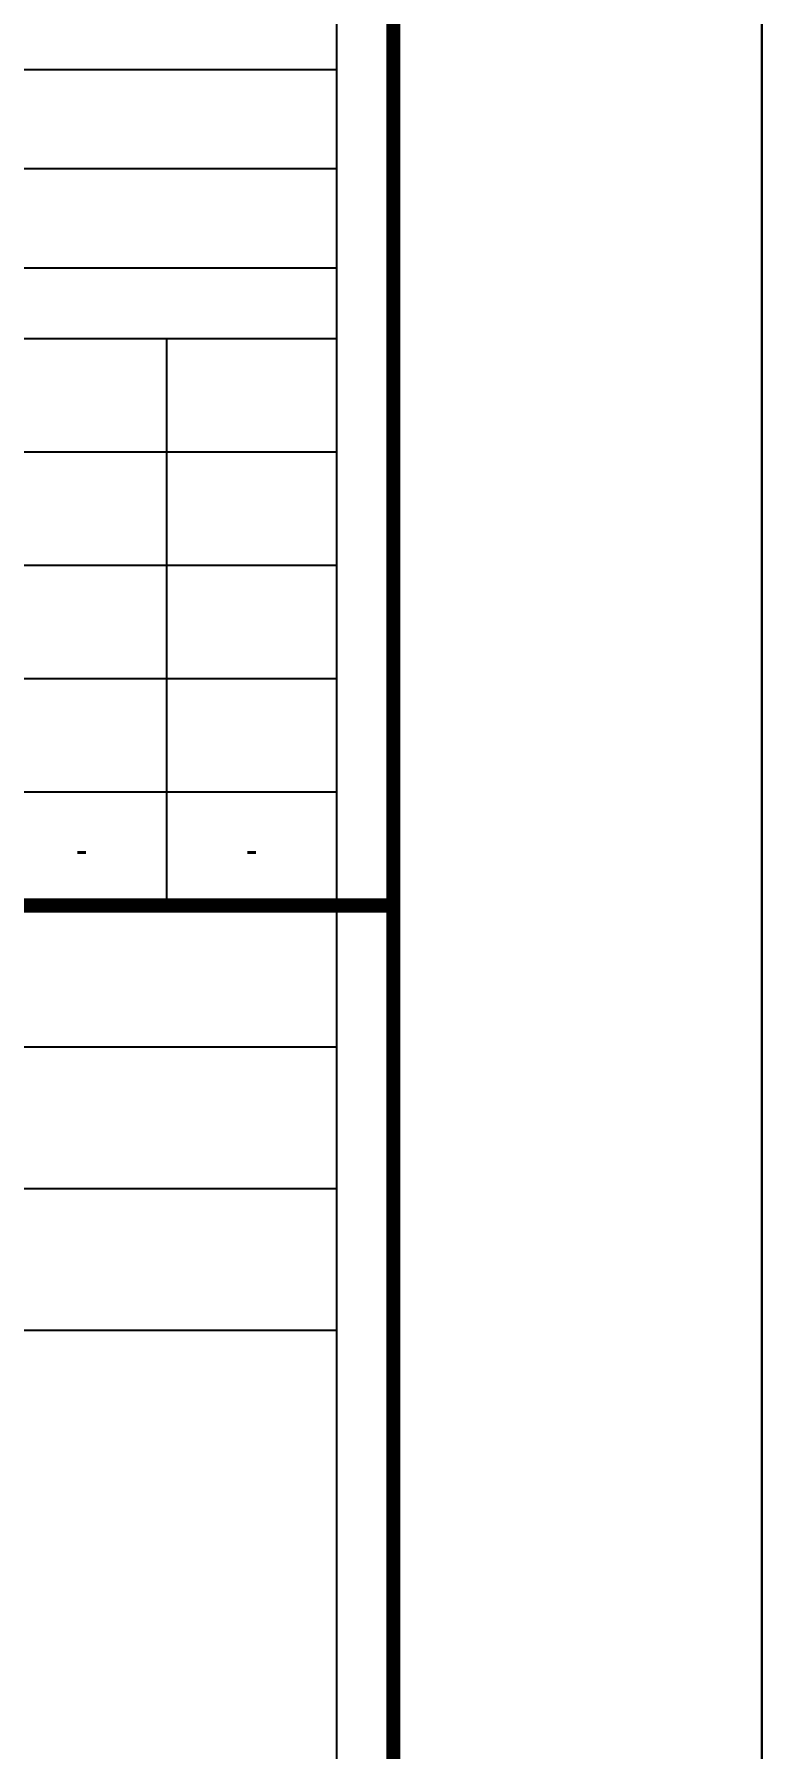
# Model space of a CAD drawing. Header units: millimetres. Extents: x 2135 to 254135, y 1035 to 90135.
# Drawn here: x 41567 to 44135, y 66110 to 72160 of the extents above; entities that cross this region are included whole.
import ezdxf
from ezdxf.enums import TextEntityAlignment as Align

# ---------------------------------------------------------------- set-up
doc = ezdxf.new("R2010")
doc.units = ezdxf.units.MM
for name, color, linetype in [('form_TED.A', 40, 'Continuous'), ('TEXT2_TED.A', 3, 'Continuous'), ('WA2(가벽)_TED.A', 7, 'Continuous')]:
    doc.layers.add(name, color=color, linetype=linetype)
doc.styles.add('맑은고딕', font='malgun.ttf')

# ---------------------------------------------------------------- blocks, each defined once
blk = doc.blocks.new('FORM_TED.A')
at = {"layer": 'form_TED.A', "color": 253, "ltscale": 30}
for p, q in [((405, 8.5), (405, 258.5)), ((405, 116), (362, 116)), ((405, 112.5), (362, 112.5)), ((405, 109), (362, 109))]:
    blk.add_line(p, q, dxfattribs=at)
at = {"layer": 'form_TED.A', "ltscale": 30}
for p, q in [((405, 106.5), (362, 106.5)), ((399, 86.5), (399, 106.5)), ((405, 102.5), (362, 102.5)), ((405, 98.5), (362, 98.5)), ((405, 94.5), (362, 94.5)), ((405, 90.5), (362, 90.5)), ((405, 81.5), (362, 81.5)), ((405, 76.5), (362, 76.5)), ((405, 71.5), (362, 71.5))]:
    blk.add_line(p, q, dxfattribs=at)
blk.add_lwpolyline([(420, 0), (0, 0), (0, 297), (420, 297)], close=True, dxfattribs=at)
at = {"layer": 'form_TED.A', "ltscale": 30, "const_width": 0.5}
blk.add_lwpolyline([(407, 8.5), (7, 8.5), (7, 288.5), (407, 288.5)], close=True, dxfattribs=at)
blk.add_lwpolyline([(407, 86.5), (360, 86.5)], dxfattribs=at)
at = {"layer": 'TEXT2_TED.A', "style": '맑은고딕'}
for p in [(396, 88.5), (402, 88.5)]:
    blk.add_text('-', height=1, dxfattribs=at).set_placement(p, align=Align.MIDDLE_CENTER)

msp = doc.modelspace()

# ---------------------------------------------------------------- block references
at = {"layer": 'WA2(가벽)_TED.A', "xscale": 100, "yscale": 100, "zscale": 100}
for p in [(2134.6, 60435.4), (44134.6, 60435.4)]:
    msp.add_blockref('FORM_TED.A', p, dxfattribs=at)

doc.saveas('drawing.dxf')
